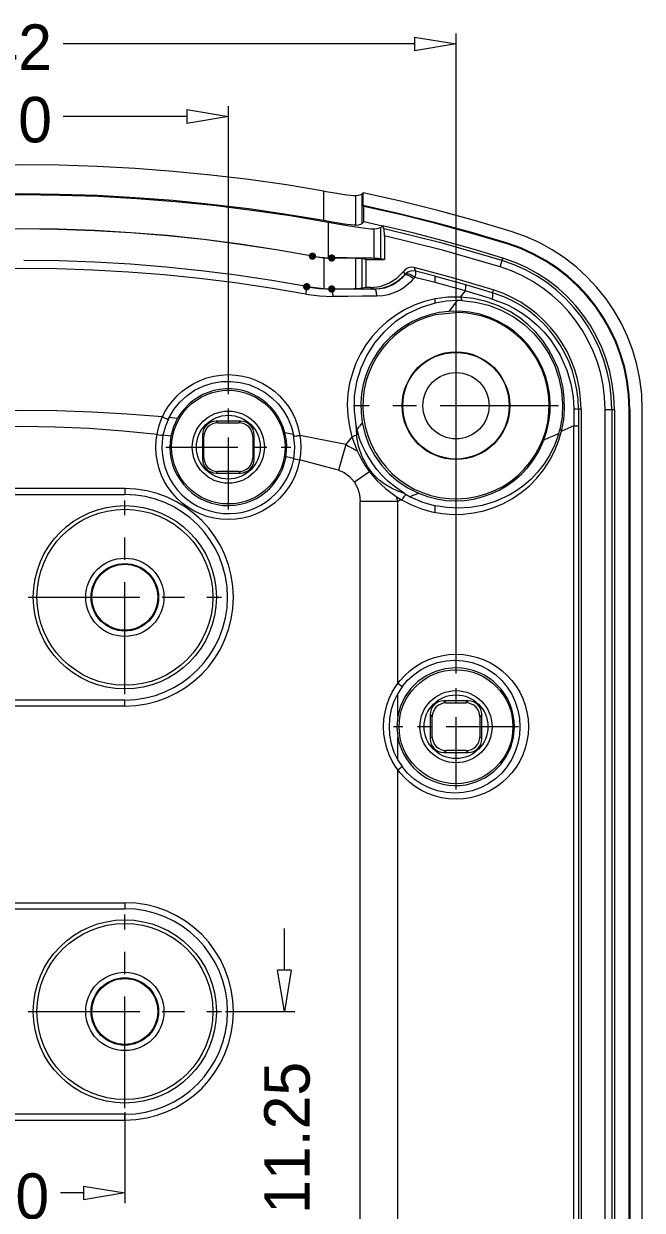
# Model space of a CAD drawing. Header units: millimetres. Extents: x 0 to 260, y 22 to 203.
# Drawn here: x 44.13 to 65.4, y 66.55 to 107.33 of the extents above; entities that cross this region are included whole.
import ezdxf

# ---------------------------------------------------------------- set-up
doc = ezdxf.new("R2010")
doc.units = ezdxf.units.MM

msp = doc.modelspace()

# ---------------------------------------------------------------- hatches: boundary and pattern name
h = msp.add_hatch(color=7)
edge = h.paths.add_edge_path()
edge.add_arc((54.055292, 99.341446), 0.126734, 0, 360)
h = msp.add_hatch(color=7)
edge = h.paths.add_edge_path()
edge.add_arc((54.719326, 99.278581), 0.126559, 0, 360)
h = msp.add_hatch(color=7)
edge = h.paths.add_edge_path()
edge.add_arc((53.859042, 98.291721), 0.127881, 0, 360)
h = msp.add_hatch(color=7)
edge = h.paths.add_edge_path()
edge.add_arc((54.719326, 98.213333), 0.127706, 0, 360)

# ---------------------------------------------------------------- linework, layer by layer
at = {"color": 3, "lineweight": 0, "true_color": 0x00ff00}
for points in [[(57.569453, 106.872017), (58.993264, 106.634598)], [(57.569453, 106.872017), (57.569453, 106.397178)], [(58.993123, 85.322269), (58.993123, 106.990586)], [(57.569453, 106.634668), (45.481522, 106.634668)], [(58.993123, 106.634668), (57.569312, 106.397249)], [(51.163467, 94.926856), (51.163467, 104.499128)], [(49.739762, 104.143528), (45.481734, 104.143528)], [(51.163467, 104.143528), (49.739656, 103.906108)], [(49.739762, 104.380877), (51.163573, 104.143457)], [(49.739762, 104.380877), (49.739762, 103.906038)], [(53.091327, 74.805787), (53.091327, 76.229245)], [(53.091327, 73.381905), (52.853907, 74.805716)], [(53.328535, 74.805787), (52.854049, 74.805787)], [(53.328535, 74.805787), (53.091468, 73.381976)], [(51.069064, 73.381905), (53.447139, 73.381905)], [(47.604504, 69.917522), (47.604504, 66.787677)], [(46.180798, 67.380908), (47.604609, 67.143489)], [(46.180798, 67.380908), (46.180798, 66.906069)], [(46.180798, 67.143524), (45.386343, 67.143524)], [(47.604504, 67.143524), (46.180693, 66.906105)]]:
    msp.add_lwpolyline(points, dxfattribs=at)
at = {"color": 7, "lineweight": 0}
for points in [[(54.451285, 101.578304), (53.158508, 101.789268), (51.862547, 101.972103), (50.563857, 102.12681), (49.262894, 102.253389), (47.960112, 102.351838), (46.655966, 102.42216), (45.35091, 102.464352), (44.045399, 102.478417), (42.739889, 102.464352), (41.434833, 102.42216), (40.130686, 102.351838), (38.827904, 102.253389), (37.526941, 102.12681), (36.228252, 101.972103), (34.932291, 101.789268), (33.639513, 101.578304)], [(54.451285, 101.578304), (54.678121, 101.539499), (54.889435, 101.504574), (55.079582, 101.47494), (55.243624, 101.451304), (55.376269, 101.435076), (55.473988, 101.42661), (55.534313, 101.42661)], [(54.451285, 100.56301), (54.451285, 101.578304)], [(54.595289, 100.50205), (53.285225, 100.723494), (51.971696, 100.915412), (50.655196, 101.077804), (49.336221, 101.21067), (48.015266, 101.31401), (46.692826, 101.387825), (45.369395, 101.432114), (44.04547, 101.446877), (42.721544, 101.432114), (41.398114, 101.387825), (40.075673, 101.31401), (38.754718, 101.21067), (37.435743, 101.077804), (36.119243, 100.915412), (34.805714, 100.723494), (33.49565, 100.50205)], [(54.451285, 100.56301), (53.158833, 100.778066), (51.863068, 100.964449), (50.564462, 101.122157), (49.26349, 101.251191), (47.960624, 101.351551), (46.656338, 101.423236), (45.351105, 101.466248), (44.045399, 101.480585), (42.739693, 101.466248), (41.434461, 101.423236), (40.130175, 101.351551), (38.827309, 101.251191), (37.526336, 101.122157), (36.227731, 100.964449), (34.931965, 100.778066), (33.639513, 100.56301)], [(55.534242, 101.426716), (55.638312, 101.441885), (55.71557, 101.463052), (55.765665, 101.48951)], [(55.534242, 101.426716), (55.534242, 100.407188)], [(55.765594, 101.489404), (55.799461, 101.516921)], [(55.765594, 100.469312), (55.765594, 101.489545)], [(55.799531, 101.080464), (55.799531, 101.51685)], [(60.894807, 100.193369), (59.632706, 100.56846), (58.362435, 100.914182), (57.084559, 101.230404), (55.799637, 101.516991)], [(55.825531, 101.048079), (55.799426, 101.080535)], [(60.761492, 99.787534), (59.532331, 100.152967), (58.295267, 100.490355), (57.05086, 100.799565), (55.799672, 101.080464)], [(60.753731, 99.762733), (59.532833, 100.12572), (58.30413, 100.461057), (57.068151, 100.768613), (55.825425, 101.048256)], [(55.825531, 100.517889), (55.825531, 101.048114)], [(55.534242, 100.407294), (55.473917, 100.407646), (55.375493, 100.416113), (55.242495, 100.433046), (55.078454, 100.457388), (54.888306, 100.487727), (54.677345, 100.523357), (54.451215, 100.562869)], [(54.595289, 100.50205), (54.595289, 99.283908)], [(56.165574, 100.265018), (56.060446, 100.267488), (55.88194, 100.287243), (55.63676, 100.322874), (55.333371, 100.372616), (54.982004, 100.433293), (54.59536, 100.502085)], [(55.534242, 100.407294), (55.638312, 100.42211), (55.71557, 100.442924), (55.765665, 100.469382)], [(55.825531, 100.517889), (55.765559, 100.469206)], [(56.465964, 100.375967), (55.825672, 100.517784)], [(56.405357, 100.326684), (56.353498, 100.29952), (56.273418, 100.279059), (56.165468, 100.264948)], [(56.405357, 100.326684), (56.436048, 100.351026), (56.467798, 100.381012)], [(56.405357, 99.248383), (56.405357, 100.326825)], [(56.519374, 100.285691), (56.502088, 100.319205), (56.484449, 100.353072), (56.467869, 100.381294)], [(60.603553, 99.277664), (59.577808, 99.584564), (58.546506, 99.871786), (57.509913, 100.13923), (56.468292, 100.386797)], [(54.055786, 99.344163), (52.813513, 99.563808), (51.567636, 99.754167), (50.318672, 99.915241), (49.067134, 100.047028), (47.813537, 100.149529), (46.558396, 100.222745), (45.302225, 100.266674), (44.04554, 100.281317), (42.788855, 100.266674), (41.532685, 100.222745), (40.277544, 100.149529), (39.023947, 100.047028), (37.772409, 99.915241), (36.523444, 99.754167), (35.277568, 99.563808), (34.035294, 99.344163)], [(54.054763, 99.338624), (52.812564, 99.558269), (51.566776, 99.748629), (50.317912, 99.909702), (49.066485, 100.04149), (47.813008, 100.143991), (46.557993, 100.217206), (45.301952, 100.261135), (44.045399, 100.275778), (42.788846, 100.261135), (41.532806, 100.217206), (40.27779, 100.143991), (39.024313, 100.04149), (37.772886, 99.909702), (36.524023, 99.748629), (35.278235, 99.558269), (34.036035, 99.338624)], [(56.165574, 100.265018), (56.165574, 99.267363)], [(56.530558, 100.044885), (56.519269, 100.285832)], [(60.577871, 99.194302), (58.55888, 99.77815), (56.519516, 100.285797)], [(60.50915, 98.972441), (58.529758, 99.54544), (56.530522, 100.044885)], [(56.530558, 100.044885), (56.530558, 99.227852)], [(65.399109, 94.082447), (65.378068, 94.604089), (65.315635, 95.116139), (65.213235, 95.616659), (65.072299, 96.103715), (64.894252, 96.575368), (64.680523, 97.029684), (64.43254, 97.464725), (64.15173, 97.878556), (63.839522, 98.26924), (63.497344, 98.634841), (63.126622, 98.973422), (62.728785, 99.283047), (62.305261, 99.56178), (61.857477, 99.807685), (61.386861, 100.018825), (60.894842, 100.193263)], [(60.761492, 99.787534), (60.753731, 99.762839)], [(64.945895, 94.076273), (64.926202, 94.561632), (64.868008, 95.038077), (64.77264, 95.503805), (64.641426, 95.957014), (64.475691, 96.3959), (64.276764, 96.818661), (64.045971, 97.223493), (63.784639, 97.608593), (63.494095, 97.972159), (63.175667, 98.312387), (62.830681, 98.627474), (62.460465, 98.915618), (62.066346, 99.175015), (61.64965, 99.403863), (61.211704, 99.600358), (60.753837, 99.762698)], [(64.972106, 94.076273), (64.952328, 94.563789), (64.893879, 95.042336), (64.798094, 95.510105), (64.666303, 95.965288), (64.49984, 96.406076), (64.300036, 96.83066), (64.068223, 97.237232), (63.805735, 97.623983), (63.513902, 97.989104), (63.194058, 98.330787), (62.847534, 98.647223), (62.475663, 98.936603), (62.079777, 99.197118), (61.661208, 99.426961), (61.221289, 99.624322), (60.761351, 99.787393)], [(53.859924, 98.296483), (52.6538, 98.50553), (51.443716, 98.687085), (50.230142, 98.841107), (49.013551, 98.967555), (47.794413, 99.066386), (46.5732, 99.13756), (45.350382, 99.181036), (44.126432, 99.196772)], [(54.054763, 99.338624), (54.451285, 99.286413)], [(54.055786, 99.344163), (54.324426, 99.303946), (54.595183, 99.283838)], [(54.451285, 99.286272), (54.719396, 99.275688)], [(54.451285, 99.286272), (54.451285, 98.225469)], [(54.595289, 99.283873), (54.719467, 99.281403)], [(56.165574, 99.267327), (56.096233, 99.269771), (55.989532, 99.272062), (55.848229, 99.27418), (55.67508, 99.276103), (55.472844, 99.277811), (55.244278, 99.279283), (54.992139, 99.280499), (54.719185, 99.281439)], [(55.534242, 99.266304), (55.493974, 99.267842), (55.43375, 99.269275), (55.35475, 99.270602), (55.25815, 99.271817), (55.145129, 99.272916), (55.016866, 99.273895), (54.874539, 99.27475), (54.719326, 99.275477)], [(55.765594, 99.248031), (55.680442, 99.257203), (55.534172, 99.266375)], [(55.534242, 99.266304), (55.534242, 98.228079)], [(55.765594, 98.246212), (55.765594, 99.248101)], [(55.889102, 99.227711), (55.765629, 99.248172)], [(55.889102, 99.227711), (56.530452, 99.227711)], [(55.889102, 99.227711), (55.889102, 98.266391)], [(56.405357, 99.248383), (56.31703, 99.257908), (56.165468, 99.267433)], [(56.530558, 99.227711), (56.405321, 99.248524)], [(60.50915, 98.972441), (60.603694, 99.277593)], [(64.350935, 94.076273), (64.333209, 94.513132), (64.280827, 94.941961), (64.194984, 95.361139), (64.076877, 95.769044), (63.927699, 96.164055), (63.748646, 96.54455), (63.540915, 96.908908), (63.305699, 97.255506), (63.044194, 97.582724), (62.757596, 97.88894), (62.447099, 98.172531), (62.1139, 98.431877), (61.759192, 98.665356), (61.384173, 98.871346), (60.990036, 99.048225), (60.577977, 99.194373)], [(64.438283, 94.076273), (64.420266, 94.520279), (64.367027, 94.956115), (64.279779, 95.382134), (64.159737, 95.796688), (64.008118, 96.19813), (63.826134, 96.584815), (63.615002, 96.955094), (63.375937, 97.307321), (63.110152, 97.639849), (62.818864, 97.951031), (62.503287, 98.23922), (62.164636, 98.502769), (61.804125, 98.740031), (61.422971, 98.94936), (61.022387, 99.129108), (60.603589, 99.277629)], [(53.831525, 98.037756), (52.616484, 98.244937), (51.398164, 98.424494), (50.177034, 98.576427), (48.953562, 98.700736), (47.728215, 98.79742), (46.501461, 98.86648), (45.273767, 98.907917), (44.045602, 98.921729), (42.817432, 98.907917), (41.589726, 98.86648), (40.362952, 98.79742), (39.137576, 98.700736), (37.914066, 98.576427), (36.692891, 98.424494), (35.474518, 98.244937), (34.259414, 98.037756)], [(56.059811, 98.266532), (56.384003, 98.303954), (56.687491, 98.41245), (56.958832, 98.586364), (57.186583, 98.820041)], [(57.555836, 98.947605), (57.452284, 98.958216), (57.352106, 98.939094), (57.261454, 98.89239), (57.186477, 98.820252)], [(57.186512, 98.820146), (57.23696, 98.71396)], [(57.206162, 98.678541), (57.236854, 98.714172)], [(57.401319, 98.656846), (57.34461, 98.683216), (57.28208, 98.697415), (57.240717, 98.695872), (57.206233, 98.678718)], [(57.339124, 98.796722), (57.236819, 98.714172)], [(57.575132, 98.61102), (57.435785, 98.698861), (57.377268, 98.7236), (57.313724, 98.735903), (57.271567, 98.732904), (57.236819, 98.714031)], [(57.595805, 98.828084), (57.464484, 98.836462), (57.338983, 98.796687)], [(60.271766, 98.182112), (58.918775, 98.582339), (57.55573, 98.94764)], [(57.555836, 98.947605), (57.595699, 98.828013)], [(57.595805, 98.828084), (57.603081, 98.815957), (57.602155, 98.797745), (57.5951, 98.721545), (57.574991, 98.611126)], [(58.281182, 98.649614), (57.595735, 98.828119)], [(64.118913, 94.076273), (64.101956, 94.494226), (64.051844, 94.904486), (63.969722, 95.305503), (63.856733, 95.695727), (63.71402, 96.073609), (63.542725, 96.437599), (63.343993, 96.786146), (63.118965, 97.117703), (62.868785, 97.430717), (62.594596, 97.72364), (62.297542, 97.994923), (61.978765, 98.243014), (61.639408, 98.466365), (61.280615, 98.663425), (60.903528, 98.832646), (60.509291, 98.972476)], [(53.831525, 98.037756), (53.851281, 98.165461), (53.853221, 98.205987), (53.860453, 98.253656), (53.864378, 98.274073), (53.857984, 98.286817)], [(53.858054, 98.286852), (54.2869, 98.227365), (54.719185, 98.20783)], [(53.859924, 98.296483), (54.451179, 98.225575)], [(56.153685, 98.213474), (56.44928, 98.244502), (56.729066, 98.334962), (56.984245, 98.480919), (57.206021, 98.678436)], [(57.167921, 98.635855), (57.124529, 98.588936), (57.074788, 98.539194), (57.016227, 98.48663), (56.947435, 98.433361), (56.865943, 98.380444), (56.769988, 98.329997), (56.658157, 98.284136), (56.529041, 98.246389), (56.381579, 98.21993), (56.214363, 98.2097)], [(57.536009, 98.566252), (57.486268, 98.512277), (57.428765, 98.453011), (57.36209, 98.389511), (57.284126, 98.323541), (57.193815, 98.255455), (57.087982, 98.188074), (56.965568, 98.123516), (56.824104, 98.064955), (56.661826, 98.015919), (56.476971, 97.981699), (56.268126, 97.967588)], [(57.206162, 98.678541), (57.168062, 98.635855)], [(57.536009, 98.566252), (57.401248, 98.656916)], [(57.536009, 98.566252), (57.575168, 98.611055)], [(58.228301, 98.444967), (57.574956, 98.611126)], [(58.281182, 98.431209), (58.228265, 98.444967)], [(58.281182, 98.649614), (58.336921, 98.634797)], [(58.281182, 98.431209), (58.281182, 98.545156), (58.281182, 98.621356), (58.281182, 98.649578)], [(59.271147, 98.162145), (58.281253, 98.431315)], [(59.325757, 98.359207), (58.336921, 98.634726)], [(59.304555, 98.152832), (59.325369, 98.257607), (59.33313, 98.329926), (59.33313, 98.347345), (59.325722, 98.359207)], [(60.242309, 98.087039), (59.325792, 98.359031)], [(53.831525, 98.037756), (54.295516, 97.975667), (54.763211, 97.95697)], [(54.451285, 98.225857), (54.719396, 98.218449)], [(54.763247, 97.956829), (54.753722, 98.086651), (54.738199, 98.175551), (54.732246, 98.196938), (54.719149, 98.208006)], [(54.719326, 98.218625), (54.874539, 98.219366), (55.016866, 98.220257), (55.145129, 98.221279), (55.25815, 98.222417), (55.35475, 98.223655), (55.43375, 98.224975), (55.493974, 98.226361), (55.534242, 98.227797)], [(56.214469, 98.209664), (54.719396, 98.207901)], [(56.268232, 97.967482), (55.773285, 97.963955), (55.271282, 97.960074), (54.763282, 97.956899)], [(55.534242, 98.227938), (55.680381, 98.237111), (55.765665, 98.246283)], [(55.889102, 98.266532), (55.765629, 98.246071)], [(56.059811, 98.266532), (55.889066, 98.266532)], [(56.059811, 98.266532), (56.15365, 98.213616)], [(56.153685, 98.213474), (56.181907, 98.211005), (56.214363, 98.209594)], [(56.268232, 97.967482), (56.256237, 98.093071), (56.23754, 98.178796), (56.229118, 98.199478), (56.21461, 98.209841)], [(57.118321, 90.969112), (57.458131, 90.794295), (57.807117, 90.657268), (58.162715, 90.557351), (58.52236, 90.49386), (58.883486, 90.466115), (59.24353, 90.473434), (59.599927, 90.515135), (59.950112, 90.590538), (60.29152, 90.698959), (60.621586, 90.839718), (60.937747, 91.012133), (61.237437, 91.215522), (61.518091, 91.449204), (61.777145, 91.712497), (62.012033, 92.00472), (62.220193, 92.32519), (62.395072, 92.664942), (62.532153, 93.013885), (62.632118, 93.369453), (62.695649, 93.72908), (62.723428, 94.090199), (62.716138, 94.450245), (62.67446, 94.80665), (62.599076, 95.156849), (62.490669, 95.498275), (62.349921, 95.828363), (62.177514, 96.144545), (61.97413, 96.444256), (61.740452, 96.72493), (61.47716, 96.984), (61.184938, 97.218899), (60.864468, 97.427062), (60.458073, 97.630703), (60.031604, 97.783015), (59.589854, 97.882675), (59.137621, 97.928359)], [(59.140055, 97.935803), (58.708696, 97.927998), (58.281041, 97.870186)], [(59.304555, 98.152832), (59.139102, 97.935168)], [(59.140055, 97.935803), (59.173216, 97.895939), (59.181683, 97.856781), (59.196146, 97.817622)], [(59.271147, 98.162145), (59.304661, 98.152973)], [(60.18082, 97.887578), (59.30452, 98.152867)], [(60.18082, 97.887578), (60.243614, 97.868176)], [(60.243685, 97.868281), (60.260265, 97.976937), (60.259912, 98.053137), (60.242274, 98.087004)], [(60.317944, 98.063262), (60.24245, 98.086898)], [(60.271766, 98.182112), (60.242485, 98.086862)], [(63.293625, 94.082447), (63.279431, 94.432415), (63.237485, 94.775942), (63.168744, 95.11173), (63.074164, 95.43848), (62.954701, 95.754896), (62.81131, 96.059678), (62.644948, 96.351528), (62.456572, 96.629149), (62.247135, 96.891243), (62.017596, 97.13651), (61.76891, 97.363653), (61.502032, 97.571375), (61.217919, 97.758376), (60.917527, 97.923359), (60.601813, 98.065025), (60.271731, 98.182077)], [(63.203208, 94.082447), (63.189896, 94.419499), (63.150156, 94.750518), (63.08488, 95.074274), (62.994959, 95.389538), (62.881283, 95.695081), (62.744743, 95.989673), (62.58623, 96.272085), (62.406636, 96.541087), (62.20685, 96.795451), (61.987765, 97.033946), (61.75027, 97.255344), (61.495256, 97.458414), (61.223616, 97.641928), (60.936239, 97.804657), (60.634016, 97.94537), (60.317839, 98.062838)], [(58.281182, 97.870328), (57.909785, 97.778632), (57.556336, 97.652386), (57.22232, 97.493792), (56.909224, 97.305051), (56.618532, 97.088365), (56.351731, 96.845937), (56.110306, 96.579969), (55.895743, 96.292661), (55.709527, 95.986217), (55.553145, 95.662838), (55.428082, 95.324726), (55.335824, 94.974083), (55.277856, 94.61311), (55.255664, 94.244011), (55.270734, 93.868986), (55.324551, 93.490239), (55.412393, 93.132522)], [(58.281182, 97.729428), (57.789762, 97.579145), (57.326918, 97.362186), (56.900762, 97.082434), (56.518704, 96.746236), (56.190268, 96.362767), (55.921451, 95.942609), (55.714724, 95.492111), (55.572201, 95.018684), (55.496354, 94.529381), (55.489299, 94.029495), (55.552093, 93.534195)], [(59.034292, 97.818998), (58.65532, 97.794172), (58.281111, 97.729393)], [(58.281182, 97.729428), (58.281182, 97.870186)], [(59.034116, 97.818998), (58.746954, 97.443996)], [(59.196217, 97.817622), (59.034292, 97.819034)], [(59.196217, 97.817622), (59.66012, 97.765323), (60.114497, 97.654286), (60.546253, 97.48804), (60.953403, 97.268347), (61.321747, 97.004911), (61.654372, 96.697553), (61.94731, 96.35042), (62.194475, 95.96942), (62.3889, 95.568267), (62.532789, 95.146742), (62.623365, 94.709077), (62.659436, 94.263739), (62.640342, 93.823605), (62.568067, 93.389556)], [(60.243685, 97.868281), (60.742512, 97.675312), (61.009477, 97.538302), (61.265329, 97.381448), (61.533043, 97.186671), (61.78356, 96.970462), (62.022964, 96.726075), (62.240407, 96.462109), (62.418075, 96.206213), (62.57484, 95.936823), (62.801676, 95.427765), (62.942787, 94.949045), (63.016871, 94.505604), (63.040507, 94.097792)], [(58.746108, 97.443819), (58.414631, 97.403113), (58.095106, 97.330584), (57.78905, 97.227986), (57.49798, 97.097072), (57.223413, 96.939596), (56.966868, 96.757312), (56.729859, 96.551975), (56.513906, 96.325337), (56.320526, 96.079154), (56.151234, 95.815178), (56.00755, 95.535164), (55.890989, 95.240865), (55.80307, 94.934036), (55.745308, 94.616431), (55.719223, 94.289802), (55.72633, 93.955905), (55.769722, 93.60983)], [(58.281182, 97.324968), (57.965558, 97.236088), (57.66627, 97.118105), (57.384528, 96.972947), (57.121546, 96.802543), (56.878536, 96.60882), (56.656711, 96.393707), (56.457281, 96.159132), (56.281461, 95.907022), (56.130462, 95.639306), (56.005497, 95.357912), (55.907777, 95.064767), (55.838516, 94.761801), (55.798925, 94.45094), (55.790217, 94.134113), (55.813604, 93.813249), (55.870299, 93.490274), (55.959175, 93.174592), (56.077148, 92.87526), (56.22229, 92.593487), (56.392674, 92.330484), (56.586375, 92.087461), (56.801467, 91.865629), (57.036021, 91.666197), (57.288112, 91.490377), (57.555814, 91.339377), (57.8372, 91.214409), (58.130343, 91.116683), (58.433317, 91.047409), (58.744196, 91.007797), (59.061052, 90.999058), (59.38196, 91.022401), (59.704993, 91.079038), (60.020617, 91.167914), (60.319906, 91.285887), (60.601649, 91.431029), (60.864634, 91.601413), (61.107649, 91.795115), (61.329483, 92.010206), (61.528923, 92.24476), (61.704758, 92.496852), (61.855776, 92.764554), (61.980765, 93.045939), (62.078513, 93.339082), (62.147808, 93.642057), (62.18744, 93.952935), (62.196195, 94.269792), (62.172862, 94.590699), (62.116229, 94.913732), (62.044938, 95.175115), (61.953193, 95.426355), (61.842023, 95.666603), (61.712453, 95.895011), (61.565512, 96.110729), (61.402226, 96.312909), (61.223624, 96.500701), (61.030732, 96.673255), (60.824578, 96.829725), (60.606189, 96.969259), (60.376592, 97.091009), (60.136815, 97.194126), (59.887885, 97.277762), (59.63083, 97.341066), (59.366676, 97.38319), (59.096451, 97.403285)], [(59.096487, 97.403179), (58.281217, 97.324862)], [(62.014664, 93.023796), (62.119033, 93.340207), (62.189611, 93.659381), (62.227332, 93.979203), (62.233133, 94.297555), (62.207949, 94.612323), (62.152715, 94.921392), (62.068366, 95.222644), (61.955839, 95.513966), (61.816067, 95.793241), (61.649987, 96.058353), (61.458534, 96.307187), (61.242643, 96.537628), (61.00325, 96.747559), (60.74129, 96.934865), (60.457697, 97.097431), (60.153409, 97.23314), (59.812047, 97.343984), (59.461656, 97.416364), (59.10551, 97.449784), (58.746884, 97.443749)], [(49.123282, 93.797896), (49.288647, 94.073063), (49.491583, 94.322829), (49.733412, 94.545873), (50.004874, 94.731346), (50.296401, 94.874265), (50.605655, 94.974057), (50.927123, 95.029708), (51.253355, 95.039321), (51.565387, 95.003691), (51.87001, 94.925727), (52.156422, 94.810236), (52.424577, 94.65691), (52.662437, 94.475274), (52.874369, 94.264268), (53.055873, 94.029892), (53.205627, 93.773554), (53.320236, 93.501342), (53.398596, 93.217224)], [(53.1108, 93.267001), (53.050258, 93.463705), (52.971711, 93.649708), (52.876385, 93.824281), (52.765508, 93.986695), (52.640306, 94.136221), (52.502006, 94.27213), (52.351836, 94.393693), (52.19102, 94.50018), (52.020788, 94.590862), (51.842364, 94.66501), (51.656977, 94.721896), (51.465853, 94.760789), (51.270218, 94.780961), (51.0713, 94.781682), (50.870325, 94.762224), (50.66852, 94.721856), (50.473775, 94.661799), (50.287498, 94.583044), (50.11091, 94.486503), (49.945237, 94.373091), (49.791702, 94.243722), (49.651528, 94.099308), (49.525939, 93.940764), (49.416159, 93.769004)], [(48.899692, 93.818569), (47.687815, 93.914877), (46.474499, 93.983669), (45.260224, 94.024944), (44.04547, 94.038702), (42.830715, 94.024944), (41.61644, 93.983669), (40.403125, 93.914877), (39.191247, 93.818569)], [(48.899692, 93.818569), (48.931089, 93.804105), (48.963897, 93.788936), (48.996, 93.774119), (49.029514, 93.758949), (49.066203, 93.742016), (49.097159, 93.761683), (49.123353, 93.797755)], [(49.415947, 93.765864), (49.123494, 93.800789)], [(63.040436, 94.097616), (63.126161, 94.093383), (63.182253, 94.088444), (63.203067, 94.082447)], [(63.040436, 94.097616), (63.04467, 93.510947)], [(63.203208, 94.082447), (63.202855, 93.510947)], [(63.293625, 94.082447), (63.203314, 94.082447)], [(63.293625, 94.082447), (63.293625, 36.666099)], [(64.118913, 36.672696), (64.118913, 94.076344)], [(64.118913, 94.076273), (64.438177, 94.076273)], [(64.350935, 94.076273), (64.350935, 36.672626)], [(64.438283, 94.076273), (64.438283, 36.672626)], [(64.945895, 36.672696), (64.945895, 94.076344)], [(64.972106, 94.076273), (64.946001, 94.076273)], [(64.972106, 94.076273), (64.972106, 36.672626)], [(65.399109, 36.666135), (65.399109, 94.082482)], [(48.710532, 93.214296), (47.546767, 93.33225), (46.380843, 93.416504), (45.213481, 93.467056), (44.045399, 93.483906), (42.877317, 93.467056), (41.709955, 93.416504), (40.544031, 93.33225), (39.380266, 93.214296)], [(49.123282, 93.797896), (48.996723, 93.501475), (48.915144, 93.189707)], [(49.416264, 93.768968), (49.277931, 93.471488), (49.190134, 93.155488)], [(50.746589, 93.668003), (50.651209, 93.658398), (50.56239, 93.630846), (50.482029, 93.587245), (50.412024, 93.529494), (50.354272, 93.459489), (50.310672, 93.379128), (50.28312, 93.290309), (50.273514, 93.194928)], [(50.798095, 93.616321), (50.702831, 93.606716), (50.614099, 93.579169), (50.533801, 93.535582), (50.463838, 93.477856), (50.406112, 93.407893), (50.362525, 93.327595), (50.334978, 93.238863), (50.325373, 93.143599)], [(51.580133, 93.668003), (50.746519, 93.668003)], [(50.746589, 93.668003), (50.798095, 93.616498)], [(50.798095, 93.616321), (51.528698, 93.616321)], [(51.580133, 93.668003), (51.528627, 93.616498)], [(52.001491, 93.14367), (51.991886, 93.238934), (51.964339, 93.327665), (51.920751, 93.407964), (51.863025, 93.477927), (51.793062, 93.535653), (51.712764, 93.57924), (51.624032, 93.606787), (51.528768, 93.616392)], [(52.053137, 93.194999), (52.043532, 93.290379), (52.01598, 93.379198), (51.972379, 93.459559), (51.914628, 93.529565), (51.844623, 93.587316), (51.764262, 93.630916), (51.675442, 93.658468), (51.580062, 93.668074)], [(55.552164, 93.534336), (55.567333, 93.199197)], [(55.552164, 93.534336), (55.587441, 93.376997)], [(55.5873, 93.376891), (55.678317, 93.493308)], [(55.769898, 93.609795), (55.678529, 93.493378)], [(55.769898, 93.609795), (55.867196, 93.213605), (56.011374, 92.837068), (56.19954, 92.483799), (56.428799, 92.157409), (56.696257, 91.861512), (56.99902, 91.599722), (57.334195, 91.375652), (57.698887, 91.192914)], [(63.04474, 93.510911), (62.627051, 93.3317)], [(63.04474, 37.238023), (63.04474, 93.511017)], [(63.04474, 93.510911), (63.202785, 93.510911)], [(63.202855, 93.510911), (63.202855, 37.237917)], [(48.710532, 93.214296), (48.777913, 93.202301), (48.845646, 93.190307), (48.915144, 93.189954)], [(48.915003, 93.189848), (48.884492, 92.957833), (48.877671, 92.728346), (48.893615, 92.502724), (48.931401, 92.282305), (48.990103, 92.068427), (49.068798, 91.862425), (49.16656, 91.665639), (49.282465, 91.479405), (49.415588, 91.305061), (49.565006, 91.143944), (49.729793, 90.997391), (49.909026, 90.866741), (50.101779, 90.753329), (50.307128, 90.658494), (50.524148, 90.583573), (50.751916, 90.529904), (50.983932, 90.499389), (51.213419, 90.492558), (51.43904, 90.508487), (51.659459, 90.546253), (51.873338, 90.604934), (52.079339, 90.683606), (52.276126, 90.781347), (52.462359, 90.897234), (52.636704, 91.030343), (52.797821, 91.179752), (52.944373, 91.344538), (53.075024, 91.523778), (53.188436, 91.716549), (53.283271, 91.921928), (53.358191, 92.138992), (53.411861, 92.366818), (53.415036, 92.385515)], [(49.190099, 93.155382), (48.914932, 93.189954)], [(49.190099, 93.155382), (49.161754, 92.951635), (49.154236, 92.74996), (49.166743, 92.55154), (49.198472, 92.357553), (49.24862, 92.16918), (49.316385, 91.987602), (49.400965, 91.813999), (49.501557, 91.64955), (49.617359, 91.495437), (49.747567, 91.352839), (49.891379, 91.222937), (50.047994, 91.106912), (50.216607, 91.005942), (50.396417, 90.92121), (50.586622, 90.853895), (50.786418, 90.805176), (50.990107, 90.776769), (51.191738, 90.769197), (51.390129, 90.781657), (51.584098, 90.813345), (51.772463, 90.86346), (51.954043, 90.931197), (52.127655, 91.015753), (52.292118, 91.116326), (52.446249, 91.232113), (52.588868, 91.36231), (52.718792, 91.506115), (52.834839, 91.662724), (52.935827, 91.831334), (53.020576, 92.011143), (53.087902, 92.201347), (53.136624, 92.401143), (53.14509, 92.448415)], [(50.273585, 93.194999), (50.325091, 93.143493)], [(50.273585, 93.194999), (50.273585, 92.361738)], [(50.325267, 92.412961), (50.325267, 93.143564)], [(52.001491, 93.14367), (52.001491, 92.413067)], [(52.053137, 93.194999), (52.001632, 93.143493)], [(52.053137, 92.361632), (52.053137, 93.194893)], [(53.14509, 92.448451), (53.168368, 92.65347), (53.170446, 92.859348), (53.151291, 93.064301), (53.110871, 93.266542)], [(53.398632, 93.217047), (53.111118, 93.267142)], [(53.622575, 93.176725), (53.588356, 93.171081), (53.552019, 93.165436), (53.516742, 93.159792), (53.480053, 93.153794), (53.440189, 93.147092), (53.414745, 93.174741), (53.398561, 93.216942)], [(53.415177, 92.385409), (53.440913, 92.593118), (53.446706, 92.801952), (53.43259, 93.010388), (53.398596, 93.216906)], [(55.201961, 92.865293), (53.622575, 93.176796)], [(55.412464, 93.13231), (55.201855, 92.865257)], [(55.412464, 93.132628), (55.464322, 93.153794), (55.515828, 93.176372), (55.567333, 93.19895)], [(55.41264, 93.131605), (55.595379, 92.646182)], [(57.222531, 91.184095), (56.990403, 91.264528), (56.769564, 91.36507), (56.558603, 91.489601), (56.352228, 91.646939), (56.146559, 91.851551), (55.946181, 92.118251), (55.770498, 92.446687), (55.641028, 92.816398), (55.567298, 93.199162)], [(55.567333, 93.199126), (55.626952, 93.225585)], [(55.5873, 93.376891), (55.627164, 93.225549)], [(57.222531, 91.184095), (56.907853, 91.398584), (56.653853, 91.609898), (56.447478, 91.812745), (56.275676, 92.009242), (56.129273, 92.202212), (56.001567, 92.395534), (55.888326, 92.593795), (55.788137, 92.799817), (55.701001, 93.010778), (55.62727, 93.22562)], [(57.698816, 91.193056), (58.012089, 91.078313), (58.329232, 90.997298), (58.648096, 90.949143), (58.966534, 90.932981), (59.282397, 90.947945), (59.593535, 90.993167), (59.8978, 91.067781), (60.193043, 91.170919), (60.477117, 91.301714), (60.747871, 91.459299), (61.003157, 91.642808), (61.240827, 91.851372), (61.458731, 92.084125), (61.654722, 92.340199), (61.82665, 92.618728), (61.972366, 92.918844), (62.013994, 93.022208)], [(62.528132, 93.241495), (62.395797, 92.868962), (62.221921, 92.513362), (62.026438, 92.203711), (61.799999, 91.915756), (61.572325, 91.678116), (61.323749, 91.462437), (61.081214, 91.286356), (60.824921, 91.131178), (60.341616, 90.908928), (59.892882, 90.773462), (59.476252, 90.701495), (59.077966, 90.678564), (58.681444, 90.699026), (58.282099, 90.764642)], [(62.528132, 93.241495), (62.358446, 93.169176), (62.187349, 93.096503), (62.014841, 93.023478)], [(62.528132, 93.241495), (62.567996, 93.389662)], [(62.627193, 93.331771), (62.568279, 93.389626)], [(55.201961, 92.865293), (54.956428, 91.986876)], [(55.201961, 92.865293), (55.2958, 92.813434), (55.377997, 92.768984), (55.453492, 92.727357), (55.525458, 92.68714), (55.595308, 92.646218)], [(55.595414, 92.646182), (55.720297, 92.393946), (55.86035, 92.153705), (56.017336, 91.926516)], [(50.273585, 92.361632), (50.325091, 92.413137)], [(50.273585, 92.361632), (50.283191, 92.266252), (50.310742, 92.177432), (50.354343, 92.097071), (50.412094, 92.027066), (50.482099, 91.969315), (50.56246, 91.925714), (50.65128, 91.898163), (50.74666, 91.888557)], [(50.325267, 92.412961), (50.334872, 92.317697), (50.362419, 92.228965), (50.406006, 92.148667), (50.463732, 92.078704), (50.533695, 92.020978), (50.613994, 91.977391), (50.702725, 91.949844), (50.797989, 91.940239)], [(51.528627, 91.940309), (51.623891, 91.949914), (51.712623, 91.977461), (51.792921, 92.021049), (51.862884, 92.078775), (51.92061, 92.148738), (51.964198, 92.229036), (51.991745, 92.317768), (52.001349, 92.413032)], [(51.580133, 91.888628), (51.675513, 91.898233), (51.764332, 91.925785), (51.844693, 91.969385), (51.914698, 92.027137), (51.97245, 92.097142), (52.01605, 92.177503), (52.043602, 92.266322), (52.053208, 92.361703)], [(52.053137, 92.361632), (52.001632, 92.413137)], [(53.415177, 92.385409), (53.144949, 92.448556)], [(53.415177, 92.385409), (53.480441, 92.361773), (53.547821, 92.349426), (53.615202, 92.337431)], [(54.956322, 91.986806), (53.615414, 92.337467)], [(50.746589, 91.888628), (50.798095, 91.940133)], [(50.746589, 91.888628), (51.580203, 91.888628)], [(51.528627, 91.940309), (50.798024, 91.940309)], [(51.580133, 91.888628), (51.528627, 91.940133)], [(54.956322, 91.986806), (55.146116, 91.903197), (55.330619, 91.767025), (55.49713, 91.574056)], [(56.017442, 91.926516), (55.497095, 91.574091)], [(56.017442, 91.926516), (56.265798, 91.63371), (56.568481, 91.352546), (56.933606, 91.08373)], [(47.604504, 91.354628), (40.486506, 91.354628)], [(47.604504, 83.880854), (47.986567, 83.900149), (48.357599, 83.956781), (48.71572, 84.048872), (49.05905, 84.174542), (49.385713, 84.331912), (49.693827, 84.519104), (49.981515, 84.734238), (50.246897, 84.975435), (50.488095, 85.240818), (50.703229, 85.528506), (50.890421, 85.83662), (51.047791, 86.163282), (51.173461, 86.506613), (51.265551, 86.864734), (51.322184, 87.235766), (51.341479, 87.617829), (51.322184, 87.999893), (51.265551, 88.370924), (51.173461, 88.729045), (51.047791, 89.072376), (50.890421, 89.399038), (50.703229, 89.707153), (50.488095, 89.994841), (50.246897, 90.260223), (49.981515, 90.501421), (49.693827, 90.716555), (49.385713, 90.903746), (49.05905, 91.061117), (48.71572, 91.186787), (48.357599, 91.278877), (47.986567, 91.335509), (47.604504, 91.354804)], [(47.604504, 91.354628), (47.604504, 91.149311)], [(55.497201, 91.574091), (55.602329, 91.378299), (55.67112, 91.150757), (55.694756, 90.912985)], [(40.486577, 91.149311), (47.604574, 91.149311)], [(47.604504, 84.086524), (47.965538, 84.104753), (48.316147, 84.158258), (48.654557, 84.245265), (48.978992, 84.364), (49.287676, 84.512688), (49.578833, 84.689557), (49.850688, 84.89283), (50.101465, 85.120736), (50.329388, 85.371499), (50.532683, 85.643345), (50.709573, 85.934501), (50.858283, 86.243192), (50.977037, 86.567644), (51.06406, 86.906084), (51.117576, 87.256737), (51.135809, 87.617829), (51.117576, 87.978925), (51.06406, 88.329589), (50.977037, 88.668046), (50.858283, 88.992521), (50.709573, 89.301239), (50.532683, 89.592425), (50.329388, 89.864303), (50.101465, 90.115099), (49.850688, 90.343037), (49.578833, 90.546343), (49.287676, 90.723241), (48.978992, 90.871956), (48.654557, 90.990713), (48.316147, 91.077738), (47.965538, 91.131254), (47.604504, 91.149487)], [(56.933994, 91.083518), (56.962569, 91.001321), (56.989733, 90.913832)], [(56.933994, 91.083518), (57.118144, 90.969218)], [(57.118321, 90.969112), (57.054115, 90.941596), (56.989909, 90.913726)], [(57.118321, 90.969112), (57.175118, 91.027673), (57.223801, 91.091173), (57.274248, 91.152909)], [(57.222531, 91.184095), (57.274037, 91.153051)], [(57.274213, 91.153086), (57.420263, 91.074769)], [(57.698816, 91.193056), (57.606389, 91.153897), (57.513608, 91.114033), (57.420122, 91.074875)], [(57.420263, 91.074875), (57.841392, 90.892136), (58.282099, 90.764431)], [(56.989804, 90.913656), (55.694756, 90.913656)], [(55.694792, 39.834961), (55.694792, 90.91295)], [(56.989804, 84.650121), (56.989804, 90.913691)], [(58.281182, 90.533326), (58.281182, 90.764395)], [(57.137582, 84.540937), (57.330331, 84.767244), (57.551391, 84.967092), (57.798908, 85.137748), (58.066799, 85.274009), (58.352769, 85.374021), (58.649588, 85.434876), (58.951036, 85.455204), (59.252485, 85.434523), (59.549436, 85.373139), (59.835274, 85.271539), (60.101268, 85.134441), (60.346096, 84.962153), (60.56376, 84.760938), (60.752849, 84.53247), (60.907939, 84.285217), (61.030485, 84.020237), (61.118194, 83.743218), (61.171243, 83.457203), (61.188706, 83.169513), (61.171243, 82.881823), (61.118194, 82.595455), (61.030485, 82.318084), (60.908247, 82.05328), (60.753202, 81.806203), (60.563672, 81.577515), (60.346096, 81.375814)], [(61.002122, 83.16909), (60.991881, 83.37587), (60.961439, 83.576696), (60.911811, 83.770551), (60.844011, 83.956418), (60.759055, 84.133279), (60.657957, 84.300115), (60.541732, 84.455911), (60.411395, 84.599648), (60.267962, 84.730308), (60.112446, 84.846875), (59.945864, 84.948331), (59.769229, 85.033658), (59.583558, 85.101839), (59.389864, 85.151856), (59.189163, 85.182692), (58.982469, 85.193329), (58.622688, 85.161776), (58.282205, 85.069498), (57.967188, 84.921649), (57.683806, 84.723385), (57.438226, 84.47986), (57.236616, 84.19623), (57.085145, 83.87765), (56.98998, 83.529276)], [(57.137582, 84.540937), (56.989768, 84.650298)], [(57.137582, 84.540937), (56.989768, 84.313748)], [(47.604504, 84.086524), (40.486506, 84.086524)], [(47.604504, 83.880854), (47.604504, 84.086524)], [(56.989804, 84.313889), (56.858074, 84.040648), (56.763982, 83.756274), (56.707526, 83.464483), (56.688708, 83.168993), (56.707526, 82.873519), (56.763982, 82.581778), (56.858074, 82.297486), (56.989804, 82.024361)], [(56.989804, 83.529452), (56.989804, 84.31403)], [(58.576281, 84.058936), (58.4809, 84.049316), (58.392081, 84.021729), (58.31172, 83.978086), (58.241715, 83.920295), (58.183963, 83.850267), (58.140363, 83.769912), (58.112811, 83.68114), (58.103206, 83.585861)], [(59.409824, 84.058936), (58.57621, 84.058936)], [(58.576281, 84.058936), (58.649658, 83.985559)], [(59.409824, 84.058936), (59.336446, 83.985559)], [(59.882828, 83.585932), (59.873223, 83.681211), (59.845671, 83.769983), (59.80207, 83.850338), (59.744319, 83.920365), (59.674314, 83.978156), (59.593953, 84.0218), (59.505134, 84.049387), (59.409753, 84.059007)], [(47.604504, 83.880854), (40.486506, 83.880854)], [(58.649658, 83.985559), (58.554395, 83.975939), (58.465663, 83.948352), (58.385364, 83.904708), (58.315401, 83.846917), (58.257675, 83.776889), (58.214088, 83.696534), (58.186541, 83.607763), (58.176936, 83.512484)], [(58.649658, 83.985559), (59.336517, 83.985559)], [(59.809451, 83.512554), (59.799845, 83.607833), (59.772293, 83.696605), (59.728693, 83.77696), (59.670941, 83.846987), (59.600936, 83.904778), (59.520575, 83.948422), (59.431756, 83.976009), (59.336376, 83.985629)], [(56.989804, 83.529452), (56.957524, 83.169134), (56.989804, 82.80908)], [(58.103241, 83.585932), (58.176619, 83.512554)], [(58.103241, 83.585932), (58.103241, 82.752318)], [(58.176795, 82.82559), (58.176795, 83.512448)], [(59.882828, 83.585932), (59.809451, 83.512554)], [(59.809451, 83.512554), (59.809451, 82.825696)], [(59.882828, 82.752212), (59.882828, 83.585826)], [(56.989804, 82.024291), (56.989804, 82.809221)], [(56.98998, 82.80908), (57.036829, 82.607426), (57.102507, 82.415233), (57.185832, 82.233318), (57.285624, 82.062503), (57.400702, 81.903606), (57.529885, 81.757448), (57.671992, 81.624848), (57.825843, 81.506624), (57.990256, 81.403598), (58.164051, 81.316589), (58.346048, 81.246416), (58.535064, 81.193898), (58.72992, 81.159856), (58.929434, 81.145109), (59.132427, 81.150476), (59.337716, 81.176777), (59.686091, 81.271942), (60.004676, 81.423413), (60.288319, 81.625023), (60.531869, 81.870603), (60.730175, 82.153985), (60.878087, 82.469002), (60.970453, 82.809485), (61.002122, 83.169266)], [(58.103241, 82.752212), (58.176619, 82.82559)], [(58.176795, 82.82559), (58.1864, 82.730326), (58.213947, 82.641594), (58.257534, 82.561296), (58.31526, 82.491333), (58.385223, 82.433607), (58.465522, 82.39002), (58.554253, 82.362473), (58.649517, 82.352868)], [(59.336446, 82.352938), (59.431826, 82.362543), (59.520646, 82.39009), (59.601007, 82.433678), (59.671012, 82.491404), (59.728763, 82.561367), (59.772364, 82.641665), (59.799915, 82.730397), (59.809521, 82.825661)], [(59.882828, 82.752212), (59.809451, 82.82559)], [(58.103241, 82.752212), (58.112846, 82.656948), (58.140398, 82.568217), (58.183999, 82.487918), (58.24175, 82.417955), (58.311755, 82.360229), (58.392116, 82.316642), (58.480936, 82.289095), (58.576316, 82.27949)], [(59.409824, 82.279561), (59.505204, 82.289165), (59.594023, 82.316712), (59.674384, 82.3603), (59.74439, 82.418026), (59.802141, 82.487989), (59.845741, 82.568287), (59.873293, 82.657019), (59.882899, 82.752283)], [(56.989804, 82.024291), (57.137617, 81.797454)], [(58.576281, 82.279561), (58.649658, 82.352938)], [(58.576281, 82.279561), (59.409894, 82.279561)], [(59.336446, 82.352938), (58.649588, 82.352938)], [(59.409824, 82.279561), (59.336446, 82.352938)], [(56.989804, 81.688023), (57.137617, 81.797737)], [(56.989804, 49.060559), (56.989804, 81.687917)], [(60.346202, 81.37592), (60.101639, 81.204294), (59.83538, 81.066534), (59.549542, 80.965066), (59.252591, 80.903551), (58.951098, 80.883002), (58.649341, 80.903198), (58.352699, 80.964229), (58.066905, 81.064417), (57.799014, 81.200634), (57.551496, 81.370981), (57.330437, 81.571006), (57.137688, 81.79749)], [(40.486577, 77.11881), (47.604574, 77.11881)], [(47.604504, 69.645001), (47.986567, 69.664296), (48.357599, 69.720928), (48.71572, 69.813018), (49.05905, 69.938688), (49.385713, 70.096059), (49.693827, 70.28325), (49.981515, 70.498384), (50.246897, 70.739582), (50.488095, 71.004964), (50.703229, 71.292652), (50.890421, 71.600767), (51.047791, 71.927429), (51.173461, 72.27076), (51.265551, 72.628881), (51.322184, 72.999912), (51.341479, 73.381976), (51.322184, 73.764039), (51.265551, 74.135071), (51.173461, 74.493192), (51.047791, 74.836523), (50.890421, 75.163185), (50.703229, 75.471299), (50.488095, 75.758987), (50.246897, 76.02437), (49.981515, 76.265567), (49.693827, 76.480701), (49.385713, 76.667893), (49.05905, 76.825263), (48.71572, 76.950933), (48.357599, 77.043024), (47.986567, 77.099656), (47.604504, 77.118951)], [(47.604504, 77.11881), (47.604504, 76.913493)], [(40.486577, 76.913493), (47.604574, 76.913493)], [(47.604504, 69.850706), (47.965538, 69.868935), (48.316147, 69.92244), (48.654557, 70.009447), (48.978992, 70.128182), (49.287676, 70.27687), (49.578833, 70.453739), (49.850688, 70.657012), (50.101465, 70.884918), (50.329388, 71.135681), (50.532683, 71.407527), (50.709573, 71.698683), (50.858283, 72.007374), (50.977037, 72.331826), (51.06406, 72.670266), (51.117576, 73.020919), (51.135809, 73.382011), (51.117576, 73.743107), (51.06406, 74.093771), (50.977037, 74.432228), (50.858283, 74.756703), (50.709573, 75.065421), (50.532683, 75.356607), (50.329388, 75.628485), (50.101465, 75.879281), (49.850688, 76.107219), (49.578833, 76.310525), (49.287676, 76.487423), (48.978992, 76.636138), (48.654557, 76.754895), (48.316147, 76.84192), (47.965538, 76.895436), (47.604504, 76.913669)], [(47.604504, 69.850706), (40.486506, 69.850706)], [(47.604504, 69.645001), (47.604504, 69.85067)], [(40.486577, 69.645001), (47.604574, 69.645001)]]:
    msp.add_lwpolyline(points, dxfattribs=at)
at = {"color": 1, "lineweight": 0, "true_color": 0xff0000}
for points in [[(58.993123, 97.18675), (58.993123, 97.725442)], [(58.993123, 95.559739), (58.993123, 96.373244)], [(51.163467, 94.598172), (51.163467, 94.926961)], [(58.993123, 90.678353), (58.993123, 94.746233)], [(51.163467, 93.606161), (51.163467, 94.102167)], [(56.008023, 94.202003), (55.469684, 94.202003)], [(57.635034, 94.202003), (56.821529, 94.202003)], [(62.51642, 94.202003), (58.44854, 94.202003)], [(51.163467, 90.629775), (51.163467, 93.110156)], [(49.014909, 92.778157), (51.49529, 92.778157)], [(51.991295, 92.778157), (52.487301, 92.778157)], [(52.983306, 92.778157), (53.311743, 92.778157)], [(47.604504, 90.436912), (47.604504, 90.945264)], [(47.604504, 88.900212), (47.604504, 89.668562)], [(47.604504, 84.290112), (47.604504, 88.131862)], [(44.276892, 87.617723), (48.118642, 87.617723)], [(48.886992, 87.617723), (49.655342, 87.617723)], [(50.423692, 87.617723), (50.932045, 87.617723)], [(58.993123, 84.993127), (58.993123, 85.322269)], [(58.993123, 83.998999), (58.993123, 84.496063)], [(58.993123, 81.015911), (58.993123, 83.501936)], [(57.168909, 83.16909), (56.839767, 83.16909)], [(58.163037, 83.16909), (57.665973, 83.16909)], [(61.146126, 83.16909), (58.660101, 83.16909)], [(47.604504, 76.201094), (47.604504, 76.709446)], [(47.604504, 74.664394), (47.604504, 75.432744)], [(47.604504, 70.054294), (47.604504, 73.896044)], [(44.276892, 73.381905), (48.118642, 73.381905)], [(48.886992, 73.381905), (49.655342, 73.381905)], [(50.423692, 73.381905), (50.932045, 73.381905)]]:
    msp.add_lwpolyline(points, dxfattribs=at)
at = {"color": 7, "lineweight": 0}
for centre, radius in [((58.993087, 94.202003), 1.850672), ((58.992982, 94.201827), 1.831887), ((51.163467, 92.778474), 2.491317), ((58.993123, 94.201827), 1.138943), ((51.163432, 92.778333), 1.953154), ((51.163396, 92.778333), 1.239485), ((51.163291, 92.778333), 1.095551), ((47.604433, 87.6179), 3.149688), ((47.604433, 87.617723), 3.025069), ((47.604362, 87.617723), 1.345583), ((47.604468, 87.6179), 1.160462), ((47.604362, 87.6179), 1.132593), ((58.993123, 83.16909), 2.491317), ((58.993017, 83.16909), 1.957476), ((58.993052, 83.169266), 1.239485), ((58.992982, 83.16909), 1.095463), ((47.604433, 73.382082), 3.149688), ((47.604433, 73.382082), 3.024981), ((47.604362, 73.381905), 1.345583), ((47.604468, 73.382082), 1.160463), ((47.604362, 73.382082), 1.132593)]:
    msp.add_circle(centre, radius, dxfattribs=at)

# ---------------------------------------------------------------- texts
at = {"color": 7, "char_height": 1.562485, "attachment_point": 1}
for s, insert in [('{\\fAdobeSongStd-Light|b0|i0|c0;42}', (42.774482, 107.307624)), ('{\\fAdobeSongStd-Light|b0|i0|c0;20}', (42.774482, 104.816131)), ('{\\fAdobeSongStd-Light|b0|i0|c0;10}', (42.679057, 67.816167))]:
    msp.add_mtext(s, dxfattribs=dict(at, insert=insert))
at = {"color": 7, "insert": (53.98121, 66.423146), "char_height": 1.562485, "attachment_point": 7, "rotation": 90}
msp.add_mtext('{\\fAdobeSongStd-Light|b0|i0|c0;11.25}', dxfattribs=at)

doc.saveas('drawing.dxf')
